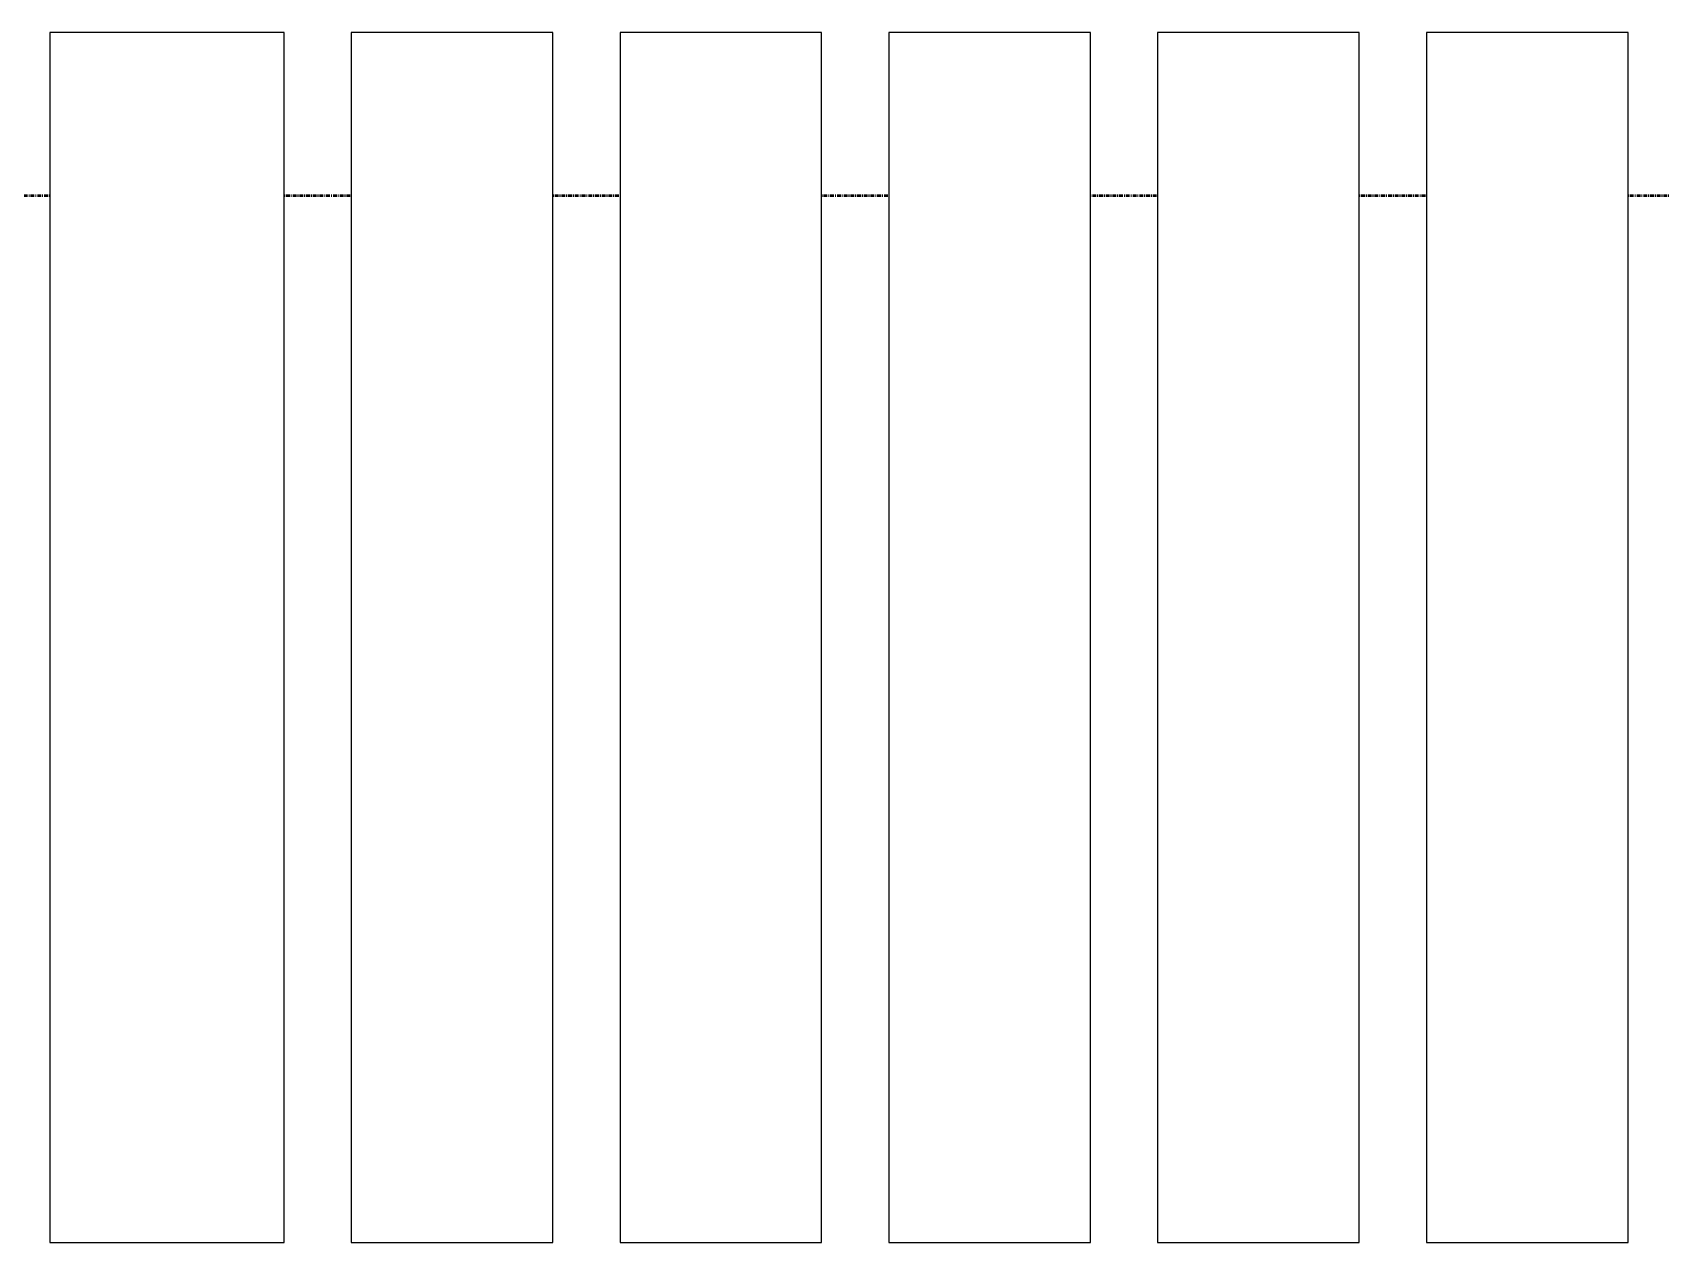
# Model space of a CAD drawing. Header units: millimetres. Extents: x -726012 to -647389, y -20772 to 18805.
# Drawn here: x -716398 to -713976, y -3156 to -1356 of the extents above; entities that cross this region are included whole.
import ezdxf
from ezdxf.xclip import XClip

# ---------------------------------------------------------------- set-up
doc = ezdxf.new("R2010")
doc.units = ezdxf.units.MM
doc.header["$XCLIPFRAME"] = 0
doc.linetypes.add('DPA_Grid _ Level 100', pattern=[10, 5.5, -1.6, 1.3, -1.6])
doc.layers.add('000 - WIPEOUT', color=250, linetype='Continuous')
doc.layers.add('A11_ALU.SOLID SHEET', color=2, linetype='Continuous')
doc.layers.add('G-ANNO-SECL', color=3, linetype='Continuous', lineweight=9)

# ---------------------------------------------------------------- blocks, each defined once
blk = doc.blocks.new('*U1258')
at = {"color": 3}
for points in [[(-900, 8550), (900, 8550), (900, 8250), (-900, 8250)], [(-900, 8150), (900, 8150), (900, 7850), (-900, 7850)], [(-900, 7750), (900, 7750), (900, 7450), (-900, 7450)], [(-900, 7350), (900, 7350), (900, 7050), (-900, 7050)], [(-900, 6950), (900, 6950), (900, 6650), (-900, 6650)]]:
    blk.add_wipeout(points, dxfattribs=at).dxf.layer = '000 - WIPEOUT'
at = {"layer": 'A11_ALU.SOLID SHEET', "color": 0, "linetype": 'ByBlock'}
for points in [[(-900, 8250), (900, 8250), (900, 8550), (-900, 8550)], [(-900, 7850), (900, 7850), (900, 8150), (-900, 8150)], [(-900, 7450), (900, 7450), (900, 7750), (-900, 7750)], [(-900, 7050), (900, 7050), (900, 7350), (-900, 7350)], [(-900, 6650), (900, 6650), (900, 6950), (-900, 6950)]]:
    blk.add_lwpolyline(points, close=True, dxfattribs=at)
blk = doc.blocks.new('*U1262')
at = {"layer": 'Defpoints'}
blk.add_point((0, 0), dxfattribs=at)
blk.add_wipeout([(900, 250), (900, 598.5), (-900, 598.5), (-900, 250)]).dxf.layer = '000 - WIPEOUT'
at = {"layer": 'A11_ALU.SOLID SHEET', "color": 0}
blk.add_lwpolyline([(900, 250), (900, 598.5), (-900, 598.5), (-900, 250)], close=True, dxfattribs=at)
at = {"layer": 'Defpoints'}
blk.add_point((0, 400), dxfattribs=at)
blk = doc.blocks.new('*U1287')
at = {"layer": 'A11_ALU.SOLID SHEET', "color": 0, "linetype": 'ByBlock', "rotation": 90}
blk.add_blockref('*U1258', (37308.5, -5835), dxfattribs=at)
blk.add_blockref('*U1262', (28908.5, -5835), dxfattribs=at)

msp = doc.modelspace()

# ---------------------------------------------------------------- linework, layer by layer
at = {"layer": 'G-ANNO-SECL', "linetype": 'DPA_Grid _ Level 100', "lineweight": 50}
msp.add_line((-724201, -1598.3), (-650323, -1598.3), dxfattribs=at)

# ---------------------------------------------------------------- next in the draw order: block references
at = {"layer": 'A11_ALU.SOLID SHEET'}
ref = msp.add_blockref('*U1287', (-744682.4, 3579), dxfattribs=at)
XClip(ref).set_block_clipping_path([(22516.8245944298, -23612.0000696909), (92487.8891097467, 7199.9972603897)])

doc.saveas('drawing.dxf')
